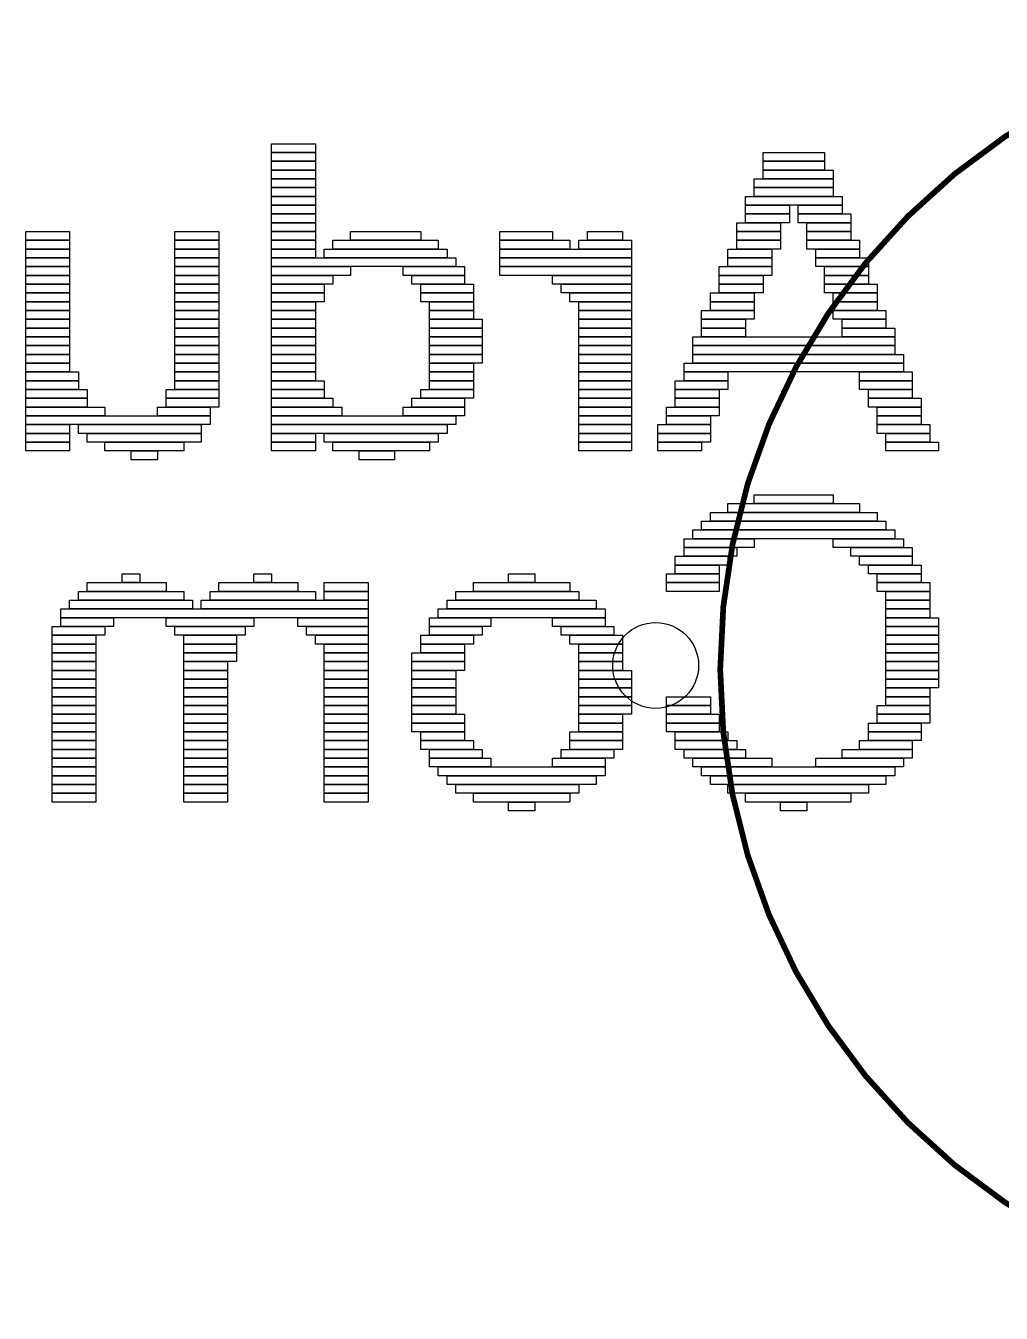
# Model space of a CAD drawing. Extents: x -2 to 189, y 0 to 85.
# Drawn here: x 77.6 to 81.93, y 25.84 to 31.56 of the extents above; entities that cross this region are included whole.
import ezdxf

# ---------------------------------------------------------------- set-up
doc = ezdxf.new("R2010")
doc.units = 0
for name, color, linetype in [('BG_SILKSCREEN_BOTTOM', 140, 'CONTINUOUS'), ('BG_SILKSCREEN_TOP', 240, 'CONTINUOUS'), ('PIN_TOP', 12, 'CONTINUOUS')]:
    doc.layers.add(name, color=color, linetype=linetype)

msp = doc.modelspace()

# ---------------------------------------------------------------- linework, layer by layer
at = {"layer": 'BG_SILKSCREEN_BOTTOM'}
for points in [[(78.689454, 30.993588), (78.689454, 31.032704), (78.884272, 31.032704), (78.884272, 30.993588)], [(78.689454, 30.954726), (78.689454, 30.993588), (78.884272, 30.993588), (78.884272, 30.954726)], [(80.870552, 30.954726), (80.870552, 30.993588), (81.143094, 30.993588), (81.143094, 30.954726)], [(78.689454, 30.915864), (78.689454, 30.954726), (78.884272, 30.954726), (78.884272, 30.915864)], [(78.689454, 30.876748), (78.689454, 30.915864), (78.884272, 30.915864), (78.884272, 30.876748)], [(80.870552, 30.915864), (80.870552, 30.954726), (81.143094, 30.954726), (81.143094, 30.915864)], [(80.870552, 30.876748), (80.870552, 30.915864), (81.181956, 30.915864), (81.181956, 30.876748)], [(78.689454, 30.837886), (78.689454, 30.876748), (78.884272, 30.876748), (78.884272, 30.837886)], [(80.831436, 30.837886), (80.831436, 30.876748), (81.181956, 30.876748), (81.181956, 30.837886)], [(78.689454, 30.799024), (78.689454, 30.837886), (78.884272, 30.837886), (78.884272, 30.799024)], [(78.689454, 30.759908), (78.689454, 30.799024), (78.884272, 30.799024), (78.884272, 30.759908)], [(80.792574, 30.759908), (80.792574, 30.799024), (81.221072, 30.799024), (81.221072, 30.759908)], [(80.831436, 30.799024), (80.831436, 30.837886), (81.181956, 30.837886), (81.181956, 30.799024)], [(78.689454, 30.721046), (78.689454, 30.759908), (78.884272, 30.759908), (78.884272, 30.721046)], [(80.792574, 30.721046), (80.792574, 30.759908), (80.987392, 30.759908), (80.987392, 30.721046)], [(81.026254, 30.721046), (81.026254, 30.759908), (81.221072, 30.759908), (81.221072, 30.721046)], [(78.689454, 30.682184), (78.689454, 30.721046), (78.884272, 30.721046), (78.884272, 30.682184)], [(78.689454, 30.643068), (78.689454, 30.682184), (78.884272, 30.682184), (78.884272, 30.643068)], [(80.753712, 30.643068), (80.753712, 30.682184), (80.948276, 30.682184), (80.948276, 30.643068)], [(80.792574, 30.682184), (80.792574, 30.721046), (80.987392, 30.721046), (80.987392, 30.682184)], [(81.026254, 30.682184), (81.026254, 30.721046), (81.259934, 30.721046), (81.259934, 30.682184)], [(81.065116, 30.643068), (81.065116, 30.682184), (81.259934, 30.682184), (81.259934, 30.643068)], [(77.599032, 30.604206), (77.599032, 30.643068), (77.793596, 30.643068), (77.793596, 30.604206)], [(78.260956, 30.604206), (78.260956, 30.643068), (78.455774, 30.643068), (78.455774, 30.604206)], [(78.689454, 30.604206), (78.689454, 30.643068), (78.884272, 30.643068), (78.884272, 30.604206)], [(79.039974, 30.604206), (79.039974, 30.643068), (79.351632, 30.643068), (79.351632, 30.604206)], [(79.702152, 30.604206), (79.702152, 30.643068), (79.935832, 30.643068), (79.935832, 30.604206)], [(80.091534, 30.604206), (80.091534, 30.643068), (80.247236, 30.643068), (80.247236, 30.604206)], [(80.753712, 30.604206), (80.753712, 30.643068), (80.948276, 30.643068), (80.948276, 30.604206)], [(81.065116, 30.604206), (81.065116, 30.643068), (81.259934, 30.643068), (81.259934, 30.604206)], [(77.599032, 30.565344), (77.599032, 30.604206), (77.793596, 30.604206), (77.793596, 30.565344)], [(77.599032, 30.526228), (77.599032, 30.565344), (77.793596, 30.565344), (77.793596, 30.526228)], [(78.260956, 30.565344), (78.260956, 30.604206), (78.455774, 30.604206), (78.455774, 30.565344)], [(78.260956, 30.526228), (78.260956, 30.565344), (78.455774, 30.565344), (78.455774, 30.526228)], [(78.689454, 30.565344), (78.689454, 30.604206), (78.884272, 30.604206), (78.884272, 30.565344)], [(78.689454, 30.526228), (78.689454, 30.565344), (78.884272, 30.565344), (78.884272, 30.526228)], [(78.923134, 30.526228), (78.923134, 30.565344), (79.468472, 30.565344), (79.468472, 30.526228)], [(78.961996, 30.565344), (78.961996, 30.604206), (79.429356, 30.604206), (79.429356, 30.565344)], [(79.702152, 30.565344), (79.702152, 30.604206), (80.013556, 30.604206), (80.013556, 30.565344)], [(79.702152, 30.526228), (79.702152, 30.565344), (80.286352, 30.565344), (80.286352, 30.526228)], [(80.052672, 30.565344), (80.052672, 30.604206), (80.286352, 30.604206), (80.286352, 30.565344)], [(80.714596, 30.526228), (80.714596, 30.565344), (80.909414, 30.565344), (80.909414, 30.526228)], [(80.753712, 30.565344), (80.753712, 30.604206), (80.948276, 30.604206), (80.948276, 30.565344)], [(81.065116, 30.565344), (81.065116, 30.604206), (81.298796, 30.604206), (81.298796, 30.565344)], [(81.104232, 30.526228), (81.104232, 30.565344), (81.298796, 30.565344), (81.298796, 30.526228)], [(77.599032, 30.487366), (77.599032, 30.526228), (77.793596, 30.526228), (77.793596, 30.487366)], [(78.260956, 30.487366), (78.260956, 30.526228), (78.455774, 30.526228), (78.455774, 30.487366)], [(78.689454, 30.487366), (78.689454, 30.526228), (79.507334, 30.526228), (79.507334, 30.487366)], [(79.702152, 30.487366), (79.702152, 30.526228), (80.286352, 30.526228), (80.286352, 30.487366)], [(80.714596, 30.487366), (80.714596, 30.526228), (80.909414, 30.526228), (80.909414, 30.487366)], [(81.104232, 30.487366), (81.104232, 30.526228), (81.337912, 30.526228), (81.337912, 30.487366)], [(77.599032, 30.448504), (77.599032, 30.487366), (77.793596, 30.487366), (77.793596, 30.448504)], [(77.599032, 30.409388), (77.599032, 30.448504), (77.793596, 30.448504), (77.793596, 30.409388)], [(78.260956, 30.448504), (78.260956, 30.487366), (78.455774, 30.487366), (78.455774, 30.448504)], [(78.260956, 30.409388), (78.260956, 30.448504), (78.455774, 30.448504), (78.455774, 30.409388)], [(78.689454, 30.448504), (78.689454, 30.487366), (79.039974, 30.487366), (79.039974, 30.448504)], [(78.689454, 30.409388), (78.689454, 30.448504), (78.961996, 30.448504), (78.961996, 30.409388)], [(79.273654, 30.448504), (79.273654, 30.487366), (79.546196, 30.487366), (79.546196, 30.448504)], [(79.312516, 30.409388), (79.312516, 30.448504), (79.546196, 30.448504), (79.546196, 30.409388)], [(79.702152, 30.448504), (79.702152, 30.487366), (80.286352, 30.487366), (80.286352, 30.448504)], [(79.935832, 30.409388), (79.935832, 30.448504), (80.286352, 30.448504), (80.286352, 30.409388)], [(80.675734, 30.448504), (80.675734, 30.487366), (80.909414, 30.487366), (80.909414, 30.448504)], [(80.675734, 30.409388), (80.675734, 30.448504), (80.870552, 30.448504), (80.870552, 30.409388)], [(81.143094, 30.448504), (81.143094, 30.487366), (81.337912, 30.487366), (81.337912, 30.448504)], [(81.143094, 30.409388), (81.143094, 30.448504), (81.337912, 30.448504), (81.337912, 30.409388)], [(77.599032, 30.370526), (77.599032, 30.409388), (77.793596, 30.409388), (77.793596, 30.370526)], [(78.260956, 30.370526), (78.260956, 30.409388), (78.455774, 30.409388), (78.455774, 30.370526)], [(78.689454, 30.370526), (78.689454, 30.409388), (78.923134, 30.409388), (78.923134, 30.370526)], [(79.351632, 30.370526), (79.351632, 30.409388), (79.585312, 30.409388), (79.585312, 30.370526)], [(79.974694, 30.370526), (79.974694, 30.409388), (80.286352, 30.409388), (80.286352, 30.370526)], [(80.675734, 30.370526), (80.675734, 30.409388), (80.870552, 30.409388), (80.870552, 30.370526)], [(81.143094, 30.370526), (81.143094, 30.409388), (81.376774, 30.409388), (81.376774, 30.370526)], [(77.599032, 30.331664), (77.599032, 30.370526), (77.793596, 30.370526), (77.793596, 30.331664)], [(78.260956, 30.331664), (78.260956, 30.370526), (78.455774, 30.370526), (78.455774, 30.331664)], [(78.689454, 30.331664), (78.689454, 30.370526), (78.923134, 30.370526), (78.923134, 30.331664)], [(79.351632, 30.331664), (79.351632, 30.370526), (79.585312, 30.370526), (79.585312, 30.331664)], [(80.013556, 30.331664), (80.013556, 30.370526), (80.286352, 30.370526), (80.286352, 30.331664)], [(80.636872, 30.331664), (80.636872, 30.370526), (80.831436, 30.370526), (80.831436, 30.331664)], [(81.181956, 30.331664), (81.181956, 30.370526), (81.376774, 30.370526), (81.376774, 30.331664)], [(77.599032, 30.292548), (77.599032, 30.331664), (77.793596, 30.331664), (77.793596, 30.292548)], [(77.599032, 30.253686), (77.599032, 30.292548), (77.793596, 30.292548), (77.793596, 30.253686)], [(78.260956, 30.292548), (78.260956, 30.331664), (78.455774, 30.331664), (78.455774, 30.292548)], [(78.260956, 30.253686), (78.260956, 30.292548), (78.455774, 30.292548), (78.455774, 30.253686)], [(78.689454, 30.292548), (78.689454, 30.331664), (78.884272, 30.331664), (78.884272, 30.292548)], [(78.689454, 30.253686), (78.689454, 30.292548), (78.884272, 30.292548), (78.884272, 30.253686)], [(79.390494, 30.292548), (79.390494, 30.331664), (79.585312, 30.331664), (79.585312, 30.292548)], [(79.390494, 30.253686), (79.390494, 30.292548), (79.585312, 30.292548), (79.585312, 30.253686)], [(80.052672, 30.292548), (80.052672, 30.331664), (80.286352, 30.331664), (80.286352, 30.292548)], [(80.052672, 30.253686), (80.052672, 30.292548), (80.286352, 30.292548), (80.286352, 30.253686)], [(80.597756, 30.253686), (80.597756, 30.292548), (80.831436, 30.292548), (80.831436, 30.253686)], [(80.636872, 30.292548), (80.636872, 30.331664), (80.831436, 30.331664), (80.831436, 30.292548)], [(81.181956, 30.292548), (81.181956, 30.331664), (81.376774, 30.331664), (81.376774, 30.292548)], [(81.181956, 30.253686), (81.181956, 30.292548), (81.415636, 30.292548), (81.415636, 30.253686)], [(77.599032, 30.214824), (77.599032, 30.253686), (77.793596, 30.253686), (77.793596, 30.214824)], [(78.260956, 30.214824), (78.260956, 30.253686), (78.455774, 30.253686), (78.455774, 30.214824)], [(78.689454, 30.214824), (78.689454, 30.253686), (78.884272, 30.253686), (78.884272, 30.214824)], [(79.390494, 30.214824), (79.390494, 30.253686), (79.624174, 30.253686), (79.624174, 30.214824)], [(80.052672, 30.214824), (80.052672, 30.253686), (80.286352, 30.253686), (80.286352, 30.214824)], [(80.597756, 30.214824), (80.597756, 30.253686), (80.792574, 30.253686), (80.792574, 30.214824)], [(81.221072, 30.214824), (81.221072, 30.253686), (81.415636, 30.253686), (81.415636, 30.214824)], [(77.599032, 30.175708), (77.599032, 30.214824), (77.793596, 30.214824), (77.793596, 30.175708)], [(77.599032, 30.136846), (77.599032, 30.175708), (77.793596, 30.175708), (77.793596, 30.136846)], [(78.260956, 30.175708), (78.260956, 30.214824), (78.455774, 30.214824), (78.455774, 30.175708)], [(78.260956, 30.136846), (78.260956, 30.175708), (78.455774, 30.175708), (78.455774, 30.136846)], [(78.689454, 30.175708), (78.689454, 30.214824), (78.884272, 30.214824), (78.884272, 30.175708)], [(78.689454, 30.136846), (78.689454, 30.175708), (78.884272, 30.175708), (78.884272, 30.136846)], [(79.390494, 30.175708), (79.390494, 30.214824), (79.624174, 30.214824), (79.624174, 30.175708)], [(79.390494, 30.136846), (79.390494, 30.175708), (79.624174, 30.175708), (79.624174, 30.136846)], [(80.052672, 30.175708), (80.052672, 30.214824), (80.286352, 30.214824), (80.286352, 30.175708)], [(80.052672, 30.136846), (80.052672, 30.175708), (80.286352, 30.175708), (80.286352, 30.136846)], [(80.558894, 30.136846), (80.558894, 30.175708), (81.454752, 30.175708), (81.454752, 30.136846)], [(80.597756, 30.175708), (80.597756, 30.214824), (80.792574, 30.214824), (80.792574, 30.175708)], [(81.221072, 30.175708), (81.221072, 30.214824), (81.454752, 30.214824), (81.454752, 30.175708)], [(77.599032, 30.097984), (77.599032, 30.136846), (77.793596, 30.136846), (77.793596, 30.097984)], [(78.260956, 30.097984), (78.260956, 30.136846), (78.455774, 30.136846), (78.455774, 30.097984)], [(78.689454, 30.097984), (78.689454, 30.136846), (78.884272, 30.136846), (78.884272, 30.097984)], [(79.390494, 30.097984), (79.390494, 30.136846), (79.624174, 30.136846), (79.624174, 30.097984)], [(80.052672, 30.097984), (80.052672, 30.136846), (80.286352, 30.136846), (80.286352, 30.097984)], [(80.558894, 30.097984), (80.558894, 30.136846), (81.454752, 30.136846), (81.454752, 30.097984)], [(77.599032, 30.058868), (77.599032, 30.097984), (77.793596, 30.097984), (77.793596, 30.058868)], [(77.599032, 30.020006), (77.599032, 30.058868), (77.793596, 30.058868), (77.793596, 30.020006)], [(78.260956, 30.058868), (78.260956, 30.097984), (78.455774, 30.097984), (78.455774, 30.058868)], [(78.260956, 30.020006), (78.260956, 30.058868), (78.455774, 30.058868), (78.455774, 30.020006)], [(78.689454, 30.058868), (78.689454, 30.097984), (78.884272, 30.097984), (78.884272, 30.058868)], [(78.689454, 30.020006), (78.689454, 30.058868), (78.884272, 30.058868), (78.884272, 30.020006)], [(79.390494, 30.058868), (79.390494, 30.097984), (79.624174, 30.097984), (79.624174, 30.058868)], [(79.390494, 30.020006), (79.390494, 30.058868), (79.585312, 30.058868), (79.585312, 30.020006)], [(80.052672, 30.058868), (80.052672, 30.097984), (80.286352, 30.097984), (80.286352, 30.058868)], [(80.052672, 30.020006), (80.052672, 30.058868), (80.286352, 30.058868), (80.286352, 30.020006)], [(80.520032, 30.020006), (80.520032, 30.058868), (81.493614, 30.058868), (81.493614, 30.020006)], [(80.558894, 30.058868), (80.558894, 30.097984), (81.493614, 30.097984), (81.493614, 30.058868)], [(77.599032, 29.981144), (77.599032, 30.020006), (77.832712, 30.020006), (77.832712, 29.981144)], [(78.260956, 29.981144), (78.260956, 30.020006), (78.455774, 30.020006), (78.455774, 29.981144)], [(78.689454, 29.981144), (78.689454, 30.020006), (78.884272, 30.020006), (78.884272, 29.981144)], [(79.390494, 29.981144), (79.390494, 30.020006), (79.585312, 30.020006), (79.585312, 29.981144)], [(80.052672, 29.981144), (80.052672, 30.020006), (80.286352, 30.020006), (80.286352, 29.981144)], [(80.520032, 29.981144), (80.520032, 30.020006), (80.714596, 30.020006), (80.714596, 29.981144)], [(81.298796, 29.981144), (81.298796, 30.020006), (81.532476, 30.020006), (81.532476, 29.981144)], [(77.599032, 29.942028), (77.599032, 29.981144), (77.832712, 29.981144), (77.832712, 29.942028)], [(77.599032, 29.903166), (77.599032, 29.942028), (77.871574, 29.942028), (77.871574, 29.903166)], [(78.222094, 29.903166), (78.222094, 29.942028), (78.455774, 29.942028), (78.455774, 29.903166)], [(78.260956, 29.942028), (78.260956, 29.981144), (78.455774, 29.981144), (78.455774, 29.942028)], [(78.689454, 29.942028), (78.689454, 29.981144), (78.923134, 29.981144), (78.923134, 29.942028)], [(78.689454, 29.903166), (78.689454, 29.942028), (78.923134, 29.942028), (78.923134, 29.903166)], [(79.351632, 29.903166), (79.351632, 29.942028), (79.585312, 29.942028), (79.585312, 29.903166)], [(79.390494, 29.942028), (79.390494, 29.981144), (79.585312, 29.981144), (79.585312, 29.942028)], [(80.052672, 29.942028), (80.052672, 29.981144), (80.286352, 29.981144), (80.286352, 29.942028)], [(80.052672, 29.903166), (80.052672, 29.942028), (80.286352, 29.942028), (80.286352, 29.903166)], [(80.480916, 29.942028), (80.480916, 29.981144), (80.714596, 29.981144), (80.714596, 29.942028)], [(80.480916, 29.903166), (80.480916, 29.942028), (80.675734, 29.942028), (80.675734, 29.903166)], [(81.298796, 29.942028), (81.298796, 29.981144), (81.532476, 29.981144), (81.532476, 29.942028)], [(81.337912, 29.903166), (81.337912, 29.942028), (81.532476, 29.942028), (81.532476, 29.903166)], [(77.599032, 29.864304), (77.599032, 29.903166), (77.871574, 29.903166), (77.871574, 29.864304)], [(78.222094, 29.864304), (78.222094, 29.903166), (78.455774, 29.903166), (78.455774, 29.864304)], [(78.689454, 29.864304), (78.689454, 29.903166), (78.961996, 29.903166), (78.961996, 29.864304)], [(79.312516, 29.864304), (79.312516, 29.903166), (79.546196, 29.903166), (79.546196, 29.864304)], [(80.052672, 29.864304), (80.052672, 29.903166), (80.286352, 29.903166), (80.286352, 29.864304)], [(80.480916, 29.864304), (80.480916, 29.903166), (80.675734, 29.903166), (80.675734, 29.864304)], [(81.337912, 29.864304), (81.337912, 29.903166), (81.571592, 29.903166), (81.571592, 29.864304)], [(77.599032, 29.825188), (77.599032, 29.864304), (77.949552, 29.864304), (77.949552, 29.825188)], [(77.599032, 29.786326), (77.599032, 29.825188), (78.416912, 29.825188), (78.416912, 29.786326)], [(78.183232, 29.825188), (78.183232, 29.864304), (78.416912, 29.864304), (78.416912, 29.825188)], [(78.689454, 29.825188), (78.689454, 29.864304), (79.001112, 29.864304), (79.001112, 29.825188)], [(78.689454, 29.786326), (78.689454, 29.825188), (79.507334, 29.825188), (79.507334, 29.786326)], [(79.273654, 29.825188), (79.273654, 29.864304), (79.546196, 29.864304), (79.546196, 29.825188)], [(80.052672, 29.825188), (80.052672, 29.864304), (80.286352, 29.864304), (80.286352, 29.825188)], [(80.052672, 29.786326), (80.052672, 29.825188), (80.286352, 29.825188), (80.286352, 29.786326)], [(80.442054, 29.825188), (80.442054, 29.864304), (80.675734, 29.864304), (80.675734, 29.825188)], [(80.442054, 29.786326), (80.442054, 29.825188), (80.636872, 29.825188), (80.636872, 29.786326)], [(81.376774, 29.825188), (81.376774, 29.864304), (81.571592, 29.864304), (81.571592, 29.825188)], [(81.376774, 29.786326), (81.376774, 29.825188), (81.571592, 29.825188), (81.571592, 29.786326)], [(77.599032, 29.747464), (77.599032, 29.786326), (77.793596, 29.786326), (77.793596, 29.747464)], [(77.832712, 29.747464), (77.832712, 29.786326), (78.377796, 29.786326), (78.377796, 29.747464)], [(78.689454, 29.747464), (78.689454, 29.786326), (79.468472, 29.786326), (79.468472, 29.747464)], [(80.052672, 29.747464), (80.052672, 29.786326), (80.286352, 29.786326), (80.286352, 29.747464)], [(80.403192, 29.747464), (80.403192, 29.786326), (80.636872, 29.786326), (80.636872, 29.747464)], [(81.376774, 29.747464), (81.376774, 29.786326), (81.610454, 29.786326), (81.610454, 29.747464)], [(77.599032, 29.708348), (77.599032, 29.747464), (77.793596, 29.747464), (77.793596, 29.708348)], [(77.599032, 29.669486), (77.599032, 29.708348), (77.793596, 29.708348), (77.793596, 29.669486)], [(77.871574, 29.708348), (77.871574, 29.747464), (78.377796, 29.747464), (78.377796, 29.708348)], [(77.949552, 29.669486), (77.949552, 29.708348), (78.300072, 29.708348), (78.300072, 29.669486)], [(78.689454, 29.708348), (78.689454, 29.747464), (78.884272, 29.747464), (78.884272, 29.708348)], [(78.689454, 29.669486), (78.689454, 29.708348), (78.884272, 29.708348), (78.884272, 29.669486)], [(78.923134, 29.708348), (78.923134, 29.747464), (79.429356, 29.747464), (79.429356, 29.708348)], [(78.961996, 29.669486), (78.961996, 29.708348), (79.390494, 29.708348), (79.390494, 29.669486)], [(80.052672, 29.708348), (80.052672, 29.747464), (80.286352, 29.747464), (80.286352, 29.708348)], [(80.052672, 29.669486), (80.052672, 29.708348), (80.286352, 29.708348), (80.286352, 29.669486)], [(80.403192, 29.708348), (80.403192, 29.747464), (80.636872, 29.747464), (80.636872, 29.708348)], [(80.403192, 29.669486), (80.403192, 29.708348), (80.597756, 29.708348), (80.597756, 29.669486)], [(81.415636, 29.708348), (81.415636, 29.747464), (81.610454, 29.747464), (81.610454, 29.708348)], [(81.415636, 29.669486), (81.415636, 29.708348), (81.649316, 29.708348), (81.649316, 29.669486)], [(78.066392, 29.630624), (78.066392, 29.669486), (78.183232, 29.669486), (78.183232, 29.630624)], [(79.078836, 29.630624), (79.078836, 29.669486), (79.234792, 29.669486), (79.234792, 29.630624)], [(80.714596, 29.396944), (80.714596, 29.435806), (81.298796, 29.435806), (81.298796, 29.396944)], [(80.831436, 29.435806), (80.831436, 29.474668), (81.181956, 29.474668), (81.181956, 29.435806)], [(80.636872, 29.357828), (80.636872, 29.396944), (81.376774, 29.396944), (81.376774, 29.357828)], [(80.558894, 29.280104), (80.558894, 29.318966), (81.454752, 29.318966), (81.454752, 29.280104)], [(80.597756, 29.318966), (80.597756, 29.357828), (81.415636, 29.357828), (81.415636, 29.318966)], [(80.520032, 29.240988), (80.520032, 29.280104), (80.831436, 29.280104), (80.831436, 29.240988)], [(81.181956, 29.240988), (81.181956, 29.280104), (81.493614, 29.280104), (81.493614, 29.240988)], [(80.480916, 29.163264), (80.480916, 29.202126), (80.714596, 29.202126), (80.714596, 29.163264)], [(80.520032, 29.202126), (80.520032, 29.240988), (80.753712, 29.240988), (80.753712, 29.202126)], [(81.259934, 29.202126), (81.259934, 29.240988), (81.532476, 29.240988), (81.532476, 29.202126)], [(81.298796, 29.163264), (81.298796, 29.202126), (81.532476, 29.202126), (81.532476, 29.163264)], [(80.480916, 29.124148), (80.480916, 29.163264), (80.675734, 29.163264), (80.675734, 29.124148)], [(81.337912, 29.124148), (81.337912, 29.163264), (81.571592, 29.163264), (81.571592, 29.124148)], [(77.871574, 29.046424), (77.871574, 29.085286), (78.222094, 29.085286), (78.222094, 29.046424)], [(78.027276, 29.085286), (78.027276, 29.124148), (78.105254, 29.124148), (78.105254, 29.085286)], [(78.455774, 29.046424), (78.455774, 29.085286), (78.806294, 29.085286), (78.806294, 29.046424)], [(78.611476, 29.085286), (78.611476, 29.124148), (78.689454, 29.124148), (78.689454, 29.085286)], [(78.923134, 29.046424), (78.923134, 29.085286), (79.117952, 29.085286), (79.117952, 29.046424)], [(79.585312, 29.046424), (79.585312, 29.085286), (80.013556, 29.085286), (80.013556, 29.046424)], [(79.741014, 29.085286), (79.741014, 29.124148), (79.857854, 29.124148), (79.857854, 29.085286)], [(80.442054, 29.085286), (80.442054, 29.124148), (80.675734, 29.124148), (80.675734, 29.085286)], [(80.442054, 29.046424), (80.442054, 29.085286), (80.675734, 29.085286), (80.675734, 29.046424)], [(81.376774, 29.085286), (81.376774, 29.124148), (81.571592, 29.124148), (81.571592, 29.085286)], [(81.376774, 29.046424), (81.376774, 29.085286), (81.610454, 29.085286), (81.610454, 29.046424)], [(77.832712, 29.007308), (77.832712, 29.046424), (78.300072, 29.046424), (78.300072, 29.007308)], [(78.416912, 29.007308), (78.416912, 29.046424), (78.884272, 29.046424), (78.884272, 29.007308)], [(78.923134, 29.007308), (78.923134, 29.046424), (79.117952, 29.046424), (79.117952, 29.007308)], [(79.507334, 29.007308), (79.507334, 29.046424), (80.052672, 29.046424), (80.052672, 29.007308)], [(81.415636, 29.007308), (81.415636, 29.046424), (81.610454, 29.046424), (81.610454, 29.007308)], [(77.754734, 28.929584), (77.754734, 28.968446), (79.117952, 28.968446), (79.117952, 28.929584)], [(77.793596, 28.968446), (77.793596, 29.007308), (78.338934, 29.007308), (78.338934, 28.968446)], [(78.377796, 28.968446), (78.377796, 29.007308), (79.117952, 29.007308), (79.117952, 28.968446)], [(79.429356, 28.929584), (79.429356, 28.968446), (80.169512, 28.968446), (80.169512, 28.929584)], [(79.468472, 28.968446), (79.468472, 29.007308), (80.130396, 29.007308), (80.130396, 28.968446)], [(81.415636, 28.968446), (81.415636, 29.007308), (81.610454, 29.007308), (81.610454, 28.968446)], [(81.415636, 28.929584), (81.415636, 28.968446), (81.610454, 28.968446), (81.610454, 28.929584)], [(77.754734, 28.890468), (77.754734, 28.929584), (77.988414, 28.929584), (77.988414, 28.890468)], [(78.222094, 28.890468), (78.222094, 28.929584), (78.611476, 28.929584), (78.611476, 28.890468)], [(78.806294, 28.890468), (78.806294, 28.929584), (79.117952, 28.929584), (79.117952, 28.890468)], [(79.390494, 28.890468), (79.390494, 28.929584), (79.663036, 28.929584), (79.663036, 28.890468)], [(79.935832, 28.890468), (79.935832, 28.929584), (80.169512, 28.929584), (80.169512, 28.890468)], [(81.415636, 28.890468), (81.415636, 28.929584), (81.649316, 28.929584), (81.649316, 28.890468)], [(77.715872, 28.851606), (77.715872, 28.890468), (77.949552, 28.890468), (77.949552, 28.851606)], [(77.715872, 28.812744), (77.715872, 28.851606), (77.910436, 28.851606), (77.910436, 28.812744)], [(78.260956, 28.851606), (78.260956, 28.890468), (78.572614, 28.890468), (78.572614, 28.851606)], [(78.300072, 28.812744), (78.300072, 28.851606), (78.533752, 28.851606), (78.533752, 28.812744)], [(78.845156, 28.851606), (78.845156, 28.890468), (79.117952, 28.890468), (79.117952, 28.851606)], [(78.884272, 28.812744), (78.884272, 28.851606), (79.117952, 28.851606), (79.117952, 28.812744)], [(79.351632, 28.812744), (79.351632, 28.851606), (79.585312, 28.851606), (79.585312, 28.812744)], [(79.390494, 28.851606), (79.390494, 28.890468), (79.624174, 28.890468), (79.624174, 28.851606)], [(79.974694, 28.851606), (79.974694, 28.890468), (80.208374, 28.890468), (80.208374, 28.851606)], [(80.013556, 28.812744), (80.013556, 28.851606), (80.247236, 28.851606), (80.247236, 28.812744)], [(81.415636, 28.851606), (81.415636, 28.890468), (81.649316, 28.890468), (81.649316, 28.851606)], [(81.415636, 28.812744), (81.415636, 28.851606), (81.649316, 28.851606), (81.649316, 28.812744)], [(77.715872, 28.773628), (77.715872, 28.812744), (77.910436, 28.812744), (77.910436, 28.773628)], [(78.300072, 28.773628), (78.300072, 28.812744), (78.533752, 28.812744), (78.533752, 28.773628)], [(78.923134, 28.773628), (78.923134, 28.812744), (79.117952, 28.812744), (79.117952, 28.773628)], [(79.351632, 28.773628), (79.351632, 28.812744), (79.546196, 28.812744), (79.546196, 28.773628)], [(80.052672, 28.773628), (80.052672, 28.812744), (80.247236, 28.812744), (80.247236, 28.773628)], [(81.415636, 28.773628), (81.415636, 28.812744), (81.649316, 28.812744), (81.649316, 28.773628)], [(77.715872, 28.734766), (77.715872, 28.773628), (77.910436, 28.773628), (77.910436, 28.734766)], [(77.715872, 28.695904), (77.715872, 28.734766), (77.910436, 28.734766), (77.910436, 28.695904)], [(78.300072, 28.734766), (78.300072, 28.773628), (78.533752, 28.773628), (78.533752, 28.734766)], [(78.300072, 28.695904), (78.300072, 28.734766), (78.494636, 28.734766), (78.494636, 28.695904)], [(78.923134, 28.734766), (78.923134, 28.773628), (79.117952, 28.773628), (79.117952, 28.734766)], [(78.923134, 28.695904), (78.923134, 28.734766), (79.117952, 28.734766), (79.117952, 28.695904)], [(79.312516, 28.734766), (79.312516, 28.773628), (79.546196, 28.773628), (79.546196, 28.734766)], [(79.312516, 28.695904), (79.312516, 28.734766), (79.546196, 28.734766), (79.546196, 28.695904)], [(80.052672, 28.734766), (80.052672, 28.773628), (80.247236, 28.773628), (80.247236, 28.734766)], [(80.052672, 28.695904), (80.052672, 28.734766), (80.247236, 28.734766), (80.247236, 28.695904)], [(81.415636, 28.734766), (81.415636, 28.773628), (81.649316, 28.773628), (81.649316, 28.734766)], [(81.415636, 28.695904), (81.415636, 28.734766), (81.649316, 28.734766), (81.649316, 28.695904)], [(77.715872, 28.656788), (77.715872, 28.695904), (77.910436, 28.695904), (77.910436, 28.656788)], [(78.300072, 28.656788), (78.300072, 28.695904), (78.494636, 28.695904), (78.494636, 28.656788)], [(78.923134, 28.656788), (78.923134, 28.695904), (79.117952, 28.695904), (79.117952, 28.656788)], [(79.312516, 28.656788), (79.312516, 28.695904), (79.507334, 28.695904), (79.507334, 28.656788)], [(80.052672, 28.656788), (80.052672, 28.695904), (80.286352, 28.695904), (80.286352, 28.656788)], [(81.415636, 28.656788), (81.415636, 28.695904), (81.649316, 28.695904), (81.649316, 28.656788)], [(77.715872, 28.617926), (77.715872, 28.656788), (77.910436, 28.656788), (77.910436, 28.617926)], [(78.300072, 28.617926), (78.300072, 28.656788), (78.494636, 28.656788), (78.494636, 28.617926)], [(78.923134, 28.617926), (78.923134, 28.656788), (79.117952, 28.656788), (79.117952, 28.617926)], [(79.312516, 28.617926), (79.312516, 28.656788), (79.507334, 28.656788), (79.507334, 28.617926)], [(80.052672, 28.617926), (80.052672, 28.656788), (80.286352, 28.656788), (80.286352, 28.617926)], [(81.415636, 28.617926), (81.415636, 28.656788), (81.649316, 28.656788), (81.649316, 28.617926)], [(77.715872, 28.579064), (77.715872, 28.617926), (77.910436, 28.617926), (77.910436, 28.579064)], [(77.715872, 28.539948), (77.715872, 28.579064), (77.910436, 28.579064), (77.910436, 28.539948)], [(78.300072, 28.579064), (78.300072, 28.617926), (78.494636, 28.617926), (78.494636, 28.579064)], [(78.300072, 28.539948), (78.300072, 28.579064), (78.494636, 28.579064), (78.494636, 28.539948)], [(78.923134, 28.579064), (78.923134, 28.617926), (79.117952, 28.617926), (79.117952, 28.579064)], [(78.923134, 28.539948), (78.923134, 28.579064), (79.117952, 28.579064), (79.117952, 28.539948)], [(79.312516, 28.579064), (79.312516, 28.617926), (79.507334, 28.617926), (79.507334, 28.579064)], [(79.312516, 28.539948), (79.312516, 28.579064), (79.507334, 28.579064), (79.507334, 28.539948)], [(80.052672, 28.579064), (80.052672, 28.617926), (80.286352, 28.617926), (80.286352, 28.579064)], [(80.052672, 28.539948), (80.052672, 28.579064), (80.286352, 28.579064), (80.286352, 28.539948)], [(80.442054, 28.539948), (80.442054, 28.579064), (80.636872, 28.579064), (80.636872, 28.539948)], [(81.415636, 28.579064), (81.415636, 28.617926), (81.610454, 28.617926), (81.610454, 28.579064)], [(81.415636, 28.539948), (81.415636, 28.579064), (81.610454, 28.579064), (81.610454, 28.539948)], [(77.715872, 28.501086), (77.715872, 28.539948), (77.910436, 28.539948), (77.910436, 28.501086)], [(78.300072, 28.501086), (78.300072, 28.539948), (78.494636, 28.539948), (78.494636, 28.501086)], [(78.923134, 28.501086), (78.923134, 28.539948), (79.117952, 28.539948), (79.117952, 28.501086)], [(79.312516, 28.501086), (79.312516, 28.539948), (79.507334, 28.539948), (79.507334, 28.501086)], [(80.052672, 28.501086), (80.052672, 28.539948), (80.286352, 28.539948), (80.286352, 28.501086)], [(80.442054, 28.501086), (80.442054, 28.539948), (80.636872, 28.539948), (80.636872, 28.501086)], [(81.376774, 28.501086), (81.376774, 28.539948), (81.610454, 28.539948), (81.610454, 28.501086)], [(77.715872, 28.462224), (77.715872, 28.501086), (77.910436, 28.501086), (77.910436, 28.462224)], [(77.715872, 28.423108), (77.715872, 28.462224), (77.910436, 28.462224), (77.910436, 28.423108)], [(78.300072, 28.462224), (78.300072, 28.501086), (78.494636, 28.501086), (78.494636, 28.462224)], [(78.300072, 28.423108), (78.300072, 28.462224), (78.494636, 28.462224), (78.494636, 28.423108)], [(78.923134, 28.462224), (78.923134, 28.501086), (79.117952, 28.501086), (79.117952, 28.462224)], [(78.923134, 28.423108), (78.923134, 28.462224), (79.117952, 28.462224), (79.117952, 28.423108)], [(79.312516, 28.462224), (79.312516, 28.501086), (79.546196, 28.501086), (79.546196, 28.462224)], [(79.312516, 28.423108), (79.312516, 28.462224), (79.546196, 28.462224), (79.546196, 28.423108)], [(80.052672, 28.462224), (80.052672, 28.501086), (80.247236, 28.501086), (80.247236, 28.462224)], [(80.052672, 28.423108), (80.052672, 28.462224), (80.247236, 28.462224), (80.247236, 28.423108)], [(80.442054, 28.462224), (80.442054, 28.501086), (80.675734, 28.501086), (80.675734, 28.462224)], [(80.442054, 28.423108), (80.442054, 28.462224), (80.675734, 28.462224), (80.675734, 28.423108)], [(81.337912, 28.423108), (81.337912, 28.462224), (81.571592, 28.462224), (81.571592, 28.423108)], [(81.376774, 28.462224), (81.376774, 28.501086), (81.610454, 28.501086), (81.610454, 28.462224)], [(77.715872, 28.384246), (77.715872, 28.423108), (77.910436, 28.423108), (77.910436, 28.384246)], [(78.300072, 28.384246), (78.300072, 28.423108), (78.494636, 28.423108), (78.494636, 28.384246)], [(78.923134, 28.384246), (78.923134, 28.423108), (79.117952, 28.423108), (79.117952, 28.384246)], [(79.351632, 28.384246), (79.351632, 28.423108), (79.546196, 28.423108), (79.546196, 28.384246)], [(80.013556, 28.384246), (80.013556, 28.423108), (80.247236, 28.423108), (80.247236, 28.384246)], [(80.480916, 28.384246), (80.480916, 28.423108), (80.714596, 28.423108), (80.714596, 28.384246)], [(81.337912, 28.384246), (81.337912, 28.423108), (81.571592, 28.423108), (81.571592, 28.384246)], [(77.715872, 28.345384), (77.715872, 28.384246), (77.910436, 28.384246), (77.910436, 28.345384)], [(77.715872, 28.306268), (77.715872, 28.345384), (77.910436, 28.345384), (77.910436, 28.306268)], [(78.300072, 28.345384), (78.300072, 28.384246), (78.494636, 28.384246), (78.494636, 28.345384)], [(78.300072, 28.306268), (78.300072, 28.345384), (78.494636, 28.345384), (78.494636, 28.306268)], [(78.923134, 28.345384), (78.923134, 28.384246), (79.117952, 28.384246), (79.117952, 28.345384)], [(78.923134, 28.306268), (78.923134, 28.345384), (79.117952, 28.345384), (79.117952, 28.306268)], [(79.351632, 28.345384), (79.351632, 28.384246), (79.585312, 28.384246), (79.585312, 28.345384)], [(79.390494, 28.306268), (79.390494, 28.345384), (79.624174, 28.345384), (79.624174, 28.306268)], [(79.974694, 28.306268), (79.974694, 28.345384), (80.208374, 28.345384), (80.208374, 28.306268)], [(80.013556, 28.345384), (80.013556, 28.384246), (80.247236, 28.384246), (80.247236, 28.345384)], [(80.480916, 28.345384), (80.480916, 28.384246), (80.753712, 28.384246), (80.753712, 28.345384)], [(80.520032, 28.306268), (80.520032, 28.345384), (80.792574, 28.345384), (80.792574, 28.306268)], [(81.221072, 28.306268), (81.221072, 28.345384), (81.532476, 28.345384), (81.532476, 28.306268)], [(81.298796, 28.345384), (81.298796, 28.384246), (81.532476, 28.384246), (81.532476, 28.345384)], [(77.715872, 28.267406), (77.715872, 28.306268), (77.910436, 28.306268), (77.910436, 28.267406)], [(78.300072, 28.267406), (78.300072, 28.306268), (78.494636, 28.306268), (78.494636, 28.267406)], [(78.923134, 28.267406), (78.923134, 28.306268), (79.117952, 28.306268), (79.117952, 28.267406)], [(79.390494, 28.267406), (79.390494, 28.306268), (79.663036, 28.306268), (79.663036, 28.267406)], [(79.935832, 28.267406), (79.935832, 28.306268), (80.169512, 28.306268), (80.169512, 28.267406)], [(80.558894, 28.267406), (80.558894, 28.306268), (80.909414, 28.306268), (80.909414, 28.267406)], [(81.104232, 28.267406), (81.104232, 28.306268), (81.493614, 28.306268), (81.493614, 28.267406)], [(77.715872, 28.228544), (77.715872, 28.267406), (77.910436, 28.267406), (77.910436, 28.228544)], [(77.715872, 28.189428), (77.715872, 28.228544), (77.910436, 28.228544), (77.910436, 28.189428)], [(78.300072, 28.228544), (78.300072, 28.267406), (78.494636, 28.267406), (78.494636, 28.228544)], [(78.300072, 28.189428), (78.300072, 28.228544), (78.494636, 28.228544), (78.494636, 28.189428)], [(78.923134, 28.228544), (78.923134, 28.267406), (79.117952, 28.267406), (79.117952, 28.228544)], [(78.923134, 28.189428), (78.923134, 28.228544), (79.117952, 28.228544), (79.117952, 28.189428)], [(79.429356, 28.228544), (79.429356, 28.267406), (80.169512, 28.267406), (80.169512, 28.228544)], [(79.468472, 28.189428), (79.468472, 28.228544), (80.130396, 28.228544), (80.130396, 28.189428)], [(80.597756, 28.228544), (80.597756, 28.267406), (81.454752, 28.267406), (81.454752, 28.228544)], [(80.636872, 28.189428), (80.636872, 28.228544), (81.415636, 28.228544), (81.415636, 28.189428)], [(77.715872, 28.150566), (77.715872, 28.189428), (77.910436, 28.189428), (77.910436, 28.150566)], [(78.300072, 28.150566), (78.300072, 28.189428), (78.494636, 28.189428), (78.494636, 28.150566)], [(78.923134, 28.150566), (78.923134, 28.189428), (79.117952, 28.189428), (79.117952, 28.150566)], [(79.507334, 28.150566), (79.507334, 28.189428), (80.052672, 28.189428), (80.052672, 28.150566)], [(80.714596, 28.150566), (80.714596, 28.189428), (81.337912, 28.189428), (81.337912, 28.150566)], [(77.715872, 28.111704), (77.715872, 28.150566), (77.910436, 28.150566), (77.910436, 28.111704)], [(78.300072, 28.111704), (78.300072, 28.150566), (78.494636, 28.150566), (78.494636, 28.111704)], [(78.923134, 28.111704), (78.923134, 28.150566), (79.117952, 28.150566), (79.117952, 28.111704)], [(79.585312, 28.111704), (79.585312, 28.150566), (80.013556, 28.150566), (80.013556, 28.111704)], [(79.741014, 28.072588), (79.741014, 28.111704), (79.857854, 28.111704), (79.857854, 28.072588)], [(80.792574, 28.111704), (80.792574, 28.150566), (81.259934, 28.150566), (81.259934, 28.111704)], [(80.948276, 28.072588), (80.948276, 28.111704), (81.065116, 28.111704), (81.065116, 28.072588)]]:
    msp.add_lwpolyline(points, close=True, dxfattribs=at)
at = {"layer": 'BG_SILKSCREEN_TOP', "const_width": 0.0254}
msp.add_lwpolyline([(86.36762, 28.699968, 1), (80.68056, 28.699968, 1), (86.36762, 28.699968)], format="xyb", dxfattribs=at)
at = {"layer": 'PIN_TOP'}
msp.add_circle((80.394048, 28.718002), 0.1905, dxfattribs=at)

doc.saveas('drawing.dxf')
